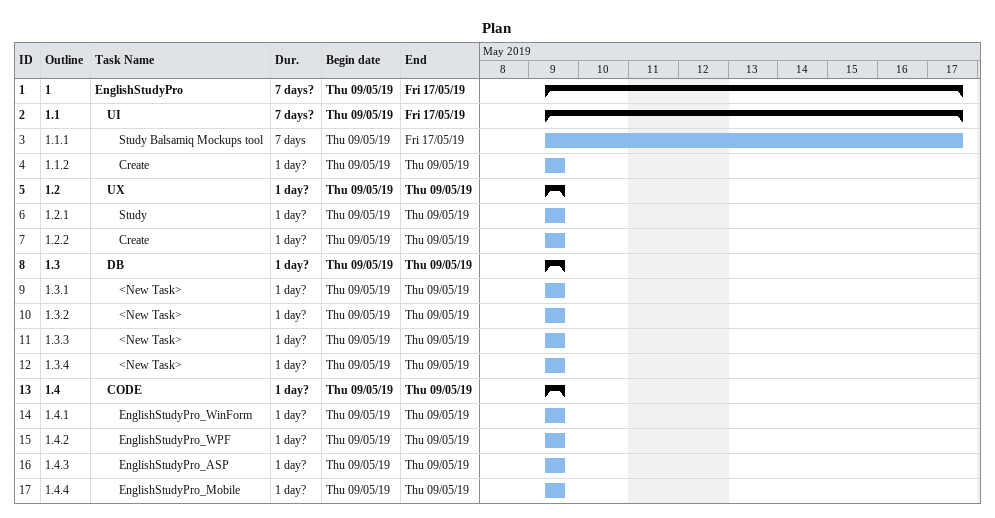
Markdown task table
Plan

| ID | WBS | Task | Duration | Start | Finish |
|---|---|---|---|---|---|
| 1 | 1 | **EnglishStudyPro** | 7d? | 2019-05-09 | 2019-05-17 |
| 2 | 1.1 | **UI** | 7d? | 2019-05-09 | 2019-05-17 |
| 3 | 1.1.1 | Study Balsamiq Mockups tool | 7d | 2019-05-09 | 2019-05-17 |
| 4 | 1.1.2 | Create | 1d? | 2019-05-09 | 2019-05-09 |
| 5 | 1.2 | **UX** | 1d? | 2019-05-09 | 2019-05-09 |
| 6 | 1.2.1 | Study | 1d? | 2019-05-09 | 2019-05-09 |
| 7 | 1.2.2 | Create | 1d? | 2019-05-09 | 2019-05-09 |
| 8 | 1.3 | **DB** | 1d? | 2019-05-09 | 2019-05-09 |
| 9 | 1.3.1 | <New Task> | 1d? | 2019-05-09 | 2019-05-09 |
| 10 | 1.3.2 | <New Task> | 1d? | 2019-05-09 | 2019-05-09 |
| 11 | 1.3.3 | <New Task> | 1d? | 2019-05-09 | 2019-05-09 |
| 12 | 1.3.4 | <New Task> | 1d? | 2019-05-09 | 2019-05-09 |
| 13 | 1.4 | **CODE** | 1d? | 2019-05-09 | 2019-05-09 |
| 14 | 1.4.1 | EnglishStudyPro_WinForm | 1d? | 2019-05-09 | 2019-05-09 |
| 15 | 1.4.2 | EnglishStudyPro_WPF | 1d? | 2019-05-09 | 2019-05-09 |
| 16 | 1.4.3 | EnglishStudyPro_ASP | 1d? | 2019-05-09 | 2019-05-09 |
| 17 | 1.4.4 | EnglishStudyPro_Mobile | 1d? | 2019-05-09 | 2019-05-09 |
